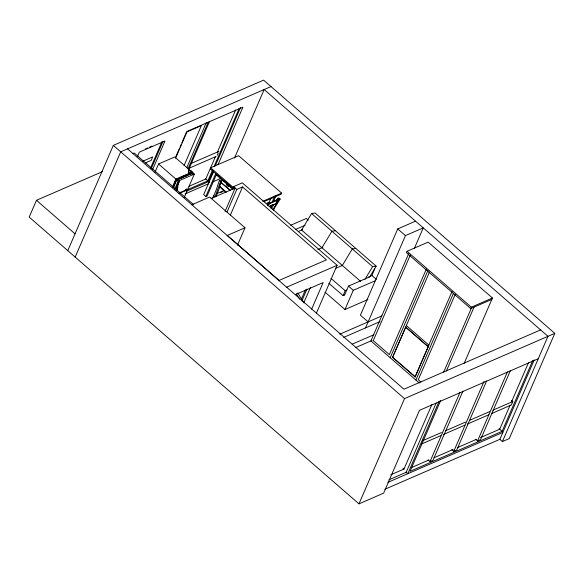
<?xml version="1.0" encoding="UTF-8"?>
<svg xmlns="http://www.w3.org/2000/svg" width="584" height="584" viewBox="0 0 584 584"><rect width="100%" height="100%" fill="white"/><g stroke="black" fill="none" stroke-linecap="round" stroke-linejoin="round"><path stroke-width="0.88" d="M177.061 186.289L179.383 180.77L178.368 183.785A10.578 7.548 66.5 0 0 177.872 186.325L177.857 186.53A16.885 12.052 66.5 0 1 176.923 190.734M226.176 192.508L219.321 186.544L220.723 182.259L230.68 190.45M219.321 186.544L221.081 182.099M221.241 182.865L221.803 181.171L220.511 180.054L219.328 180.573L216.262 189.873L212.671 198.18M221.803 181.171L220.613 181.69L215.014 196.859L213.729 195.742M220.132 186.245L216.197 196.341L215.014 196.859M191.661 172.032L189.581 172.798L190.457 172.988A1.226 0.715 23.4 0 1 191.048 173.492L193.173 174.433L193.399 173.404L192.34 172.623A1.066 0.62 23.4 0 1 191.837 172.178L191.749 171.937M102.434 171.652L36.471 200.297L29.2 217.109L358.977 503.861L383.622 493.159L419.465 410.34L538.265 358.751M67.773 250.645L113.311 145.401L263.596 80.139L554.8 333.354L509.255 438.599L502.43 441.562L499.678 439.175M75.161 257.077L120.705 151.833L270.991 86.563M137.561 156.293L139.364 152.139L164.965 141.014L152.738 169.272M150.468 168.199L161.892 141.795M151.453 168.155L162.958 141.562M154.928 172.338L158.549 163.98L174.674 156.972L192.063 172.09L175.93 179.098L172.711 186.552M175.375 157.819L179.325 148.686M180.047 147.029L181.12 144.54M181.843 142.883L186.508 132.093L201.356 125.64L184.121 165.476M175.631 158.06L187.187 131.363L242.9 107.171L217.993 164.732M172.871 187.179L176.076 179.522L191.501 172.952M172.974 186.997L176.171 179.602L173.229 187.084M173.134 187.639L176.587 179.668L192.72 172.66L194.348 174.083L187.792 189.238L178.923 193.085M173.536 187.479L176.66 180.033L183.558 177.032M174.769 189.063L178.222 181.084L194.348 174.083M179.31 180.777L176.39 186.581A8.526 6.088 66.5 0 1 176.127 190.172M179.529 180.909L177.697 184.077A10.578 7.548 66.5 0 0 177.2 186.617L177.186 186.822A16.885 12.052 66.5 0 1 176.587 190.034M186.756 167.747L206.247 122.706M188.041 168.871L208.254 122.151M188.705 169.557L209.568 121.348M188.676 170.791L190.202 170.418L191.953 171.601L189.493 172.995C187.552 172.455 188.194 169.922 190.026 170.813M188.515 172.141L188.851 170.397M189.493 172.995L190.545 172.791A1.226 0.715 23.4 0 1 191.136 173.295L192.421 174.229L193.487 174.039M190.968 170.754L191.778 172.003M193.45 173.944L192.676 172.762M184.31 197.29L187.537 189.829L186.449 188.887M215.496 156.512L205.765 179.003L189.041 186.267M217.299 152.351L235.681 109.872M217.212 155.373L218.255 152.957M186.493 190.099L207.853 180.821L212.532 170.017M213.97 166.688L239.148 108.5M213.138 170.842L208.444 181.682L186.318 191.289M215.306 165.834L240.572 107.441M213.627 171.616L203.663 194.64L205.816 196.516L207.145 195.939L216.401 174.55M205.816 196.516L215.781 173.484M215.751 196.538L216.496 195.655M234.52 158.023L264.158 89.535L547.967 336.318L502.43 441.562M227.008 183.164L226.3 184.807L228.453 186.683L229.782 186.106M228.453 186.683L229.162 185.04M232.49 189.136L233.571 186.632L242.309 182.836L337.129 265.282L316.309 313.396M225.066 211.401L235.184 188.026L211.247 198.421M227.037 211.963L236.79 189.428L242.557 186.924L326.441 259.865L278.926 280.502M230.352 215.124L242.557 186.924M237.462 245.185L244.995 227.767L209.641 197.027L191.822 204.765M268.603 203.487L270.735 198.553M272.18 202.071L274.67 196.312M270.662 208.072L271.735 205.604M273.509 201.487L276.006 195.735M271.538 208.59L274.02 204.225M272.823 209.707L278.999 199.538L280.181 199.027L278.897 197.903L277.707 198.421L276.327 200.597M273.378 210.663L274.648 207.729L280.181 199.027M233.914 188.004L210.663 167.79L238.586 155.665L281.656 193.114L281.203 194.151L263.961 201.641M301.49 298.935L305.432 289.817M301.899 300.775L306.921 289.168M303.921 302.505L310.403 287.511M311.63 309.206L323.164 282.554L295.453 294.591M328.836 283.247L343.085 295.635L345.21 290.737L346.874 290.014M344.633 294.964L348.473 286.094L368.577 277.363L368.256 277.086M325.062 292.197L344.976 309.513L353.291 290.292L375.41 280.685M368.986 276.772L371.906 275.502L374.789 268.837M415.545 221.168L397.726 228.913L360.394 315.178L368.11 321.879M365.496 327.923L405.442 235.615L423.261 227.877L414.282 248.616M464.163 363.35L492.443 298.008L428.16 242.112L407.041 251.281L406.442 252.66L470.726 308.564L491.845 299.388M408.661 253.726L370.92 340.947L419.239 382.965M410.245 255.186L373.271 340.618L389.346 354.59L426.313 269.158M390.2 357.715L427.948 270.494M428.247 346.75L405.749 327.186L428.247 346.75L415.202 376.884L392.558 357.386L429.525 271.962M392.558 357.386L405.749 327.186M358.977 503.861L404.515 398.624L554.8 333.354M415.056 376.95L452.023 291.526M415.918 380.075L453.301 293.686M455.243 294.314L418.268 379.746L420.947 382.075M470.726 308.564L471.324 307.184L492.443 298.008M443.672 372.154L471.31 308.286M390.776 474.792L403.982 469.061L431.992 404.332M446.344 371.096L474.026 307.133M436.153 403.062L406.194 472.303L388.988 479.778M439.204 401.128L407.8 473.704L405.989 472.127M440.672 400.536L410.034 471.332L502.101 431.342L532.739 360.547M428.094 459.929L430.021 461.601L459.936 392.47M462.908 391.185L432.992 460.316L430.021 461.601M451.848 449.607L453.783 451.286L484.056 381.323M486.662 380.863L456.746 449.994L453.783 451.286M475.61 439.292L477.537 440.964L507.452 371.833M510.423 370.548L480.508 439.679L477.537 440.964M510.146 405.099L499.692 429.247L480.559 437.562M511.584 401.763L528.527 362.62M511.577 400.507L512.781 401.558L511.292 405.004L491.385 413.654M534.25 359.853L499.853 439.329L384.892 489.253M186.559 189.523L185.427 189.493M369.38 277.393L376.169 266.129L315.104 213.021L311.579 213.525L301.614 230.045L360.649 281.378M321.974 247.747L331.931 231.227L335.457 230.724M364.949 279.393L372.643 266.625L376.169 266.129M267.384 205.634L268.304 204.181L278.196 199.889L277.809 199.553L268.304 203.677M268.107 205.845L269.494 203.67L268.209 202.553L267.019 203.064L268.304 204.181M276.531 201.553L277.809 199.553M269.297 206.641L275.633 203.896L278.196 199.889M191.953 171.601L191.756 172.375A1.066 0.62 23.4 0 0 192.253 172.82L192.589 172.959M132.597 153.672L134.196 152.979L193.793 204.802M145.306 149L147.788 147.92M149.453 147.197L151.942 146.117M142.737 161.25L152.687 156.928L151.183 160.41L145.38 162.929M190.326 163.783L218.949 151.351M189.048 168.258L216.043 156.534M176.04 179.587L191.399 172.864M191.516 173.258L176.368 179.835L183.303 176.981M184.055 176.653L186.332 175.667M187.844 175.01L191.632 173.36M184.274 176.74L186.625 175.704M188.157 175.039L190.457 174.039M179.032 179.091L182.858 177.427M184.391 176.762L186.69 175.762M180.273 192.983L187.537 189.829M185.106 193.917L208.503 183.756M212.664 181.945L220.993 178.332M216.722 193.669L224.227 190.413M220.591 192.552L223.095 191.464M262.771 201.319L281.656 193.114M270.494 205.619L272.874 204.59M227.176 235.505L244.995 227.767M290.774 225.242L306.337 218.482L308.264 220.161M295.446 229.505L305.096 225.307M298.314 231.476L302.483 229.665M317.842 249.543L322.842 247.368M286.635 287.211L337.129 265.282M335.69 268.326L342.363 265.428L352.291 248.93L355.817 248.426M343.085 295.635L344.757 294.913M344.976 309.513L367.913 299.548M339.786 334.187L381.878 315.9M343.742 337.369L380.075 321.587M352.196 344.173L373.855 334.763M355.415 347.677L372.074 340.443M540.58 329.894L403.953 389.229L127.538 148.869M422.371 440.818L441.446 432.532M445.599 430.736L465.506 422.086M469.653 420.29L489.56 411.64M492.874 410.202L512.781 401.558M421.706 443.913L440.781 435.627M443.271 434.547L464.842 425.181M467.324 424.101L488.896 414.735M411.501 467.55L428.97 459.966M433.963 457.798L453.096 449.483M457.257 447.68L476.398 439.365M387.878 482.355L502.839 432.423M192.486 174.12L191.91 173.747M185.449 190.012L186.216 190.114L186.201 189.479M397.726 228.913L405.442 235.615M407.041 251.281L471.324 307.184M311.579 213.525L372.643 266.625M371.906 275.502L376.41 279.415M277.707 198.421L278.999 199.538M275.247 203.561L275.633 203.896M406.347 325.529L428.846 345.093M348.473 286.094L353.291 290.292M233.571 186.632L236.79 189.428M210.218 168.827L233.461 189.041M217.328 175.2L232.87 188.712M215.576 174.2L232.468 188.887M219.328 180.573L220.613 181.69M220.723 182.259L230.322 190.603M330.96 278.349L345.21 290.737M499.086 428.722L502.101 431.342M219.672 186.391L225.847 191.756M205.283 178.587L207.853 180.821M208.035 181.332L209.379 182.5M188.683 171.747L189.669 172.594M392.704 357.32L415.202 376.884M158.549 163.98L175.93 179.098M176.587 179.668L178.222 181.084M227.322 235.44L279.072 280.437M113.311 145.401L404.515 398.624M402.909 468.134L403.982 469.061M36.471 200.297L75.044 233.834M297.76 292.898L304.016 302.972M296.271 293.767L299.643 299.19M176.901 189.508A8.526 6.088 66.5 0 1 176.682 190.238"/></g></svg>
